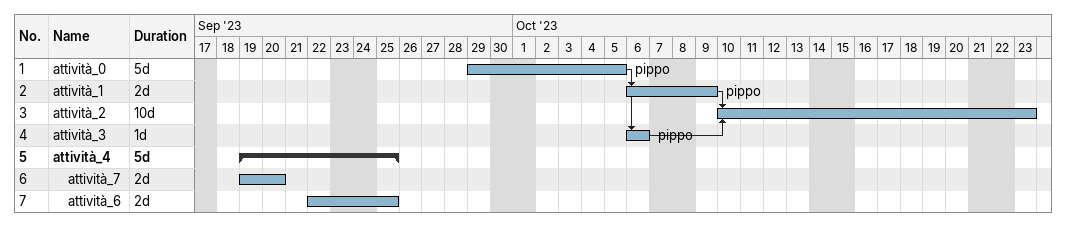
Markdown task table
| ID | Level | Task | Duration | Start | Finish | Predecessors | Resources |
|---|---|---|---|---|---|---|---|
| 1 | 1 | attività_0 | 5d | 2023-09-29 | 2023-10-05 |  | pippo |
| 2 | 1 | attività_1 | 2d | 2023-10-06 | 2023-10-09 | 1 | pippo |
| 3 | 1 | attività_2 | 10d | 2023-10-10 | 2023-10-23 | 2, 4 |  |
| 4 | 1 | attività_3 | 1d | 2023-10-06 | 2023-10-06 | 1 | pippo |
| 5 | 1 | **attività_4** | 5d | 2023-09-19 | 2023-09-25 |  |  |
| 6 | 2 | attività_7 | 2d | 2023-09-19 | 2023-09-20 |  |  |
| 7 | 2 | attività_6 | 2d | 2023-09-22 | 2023-09-25 |  |  |
